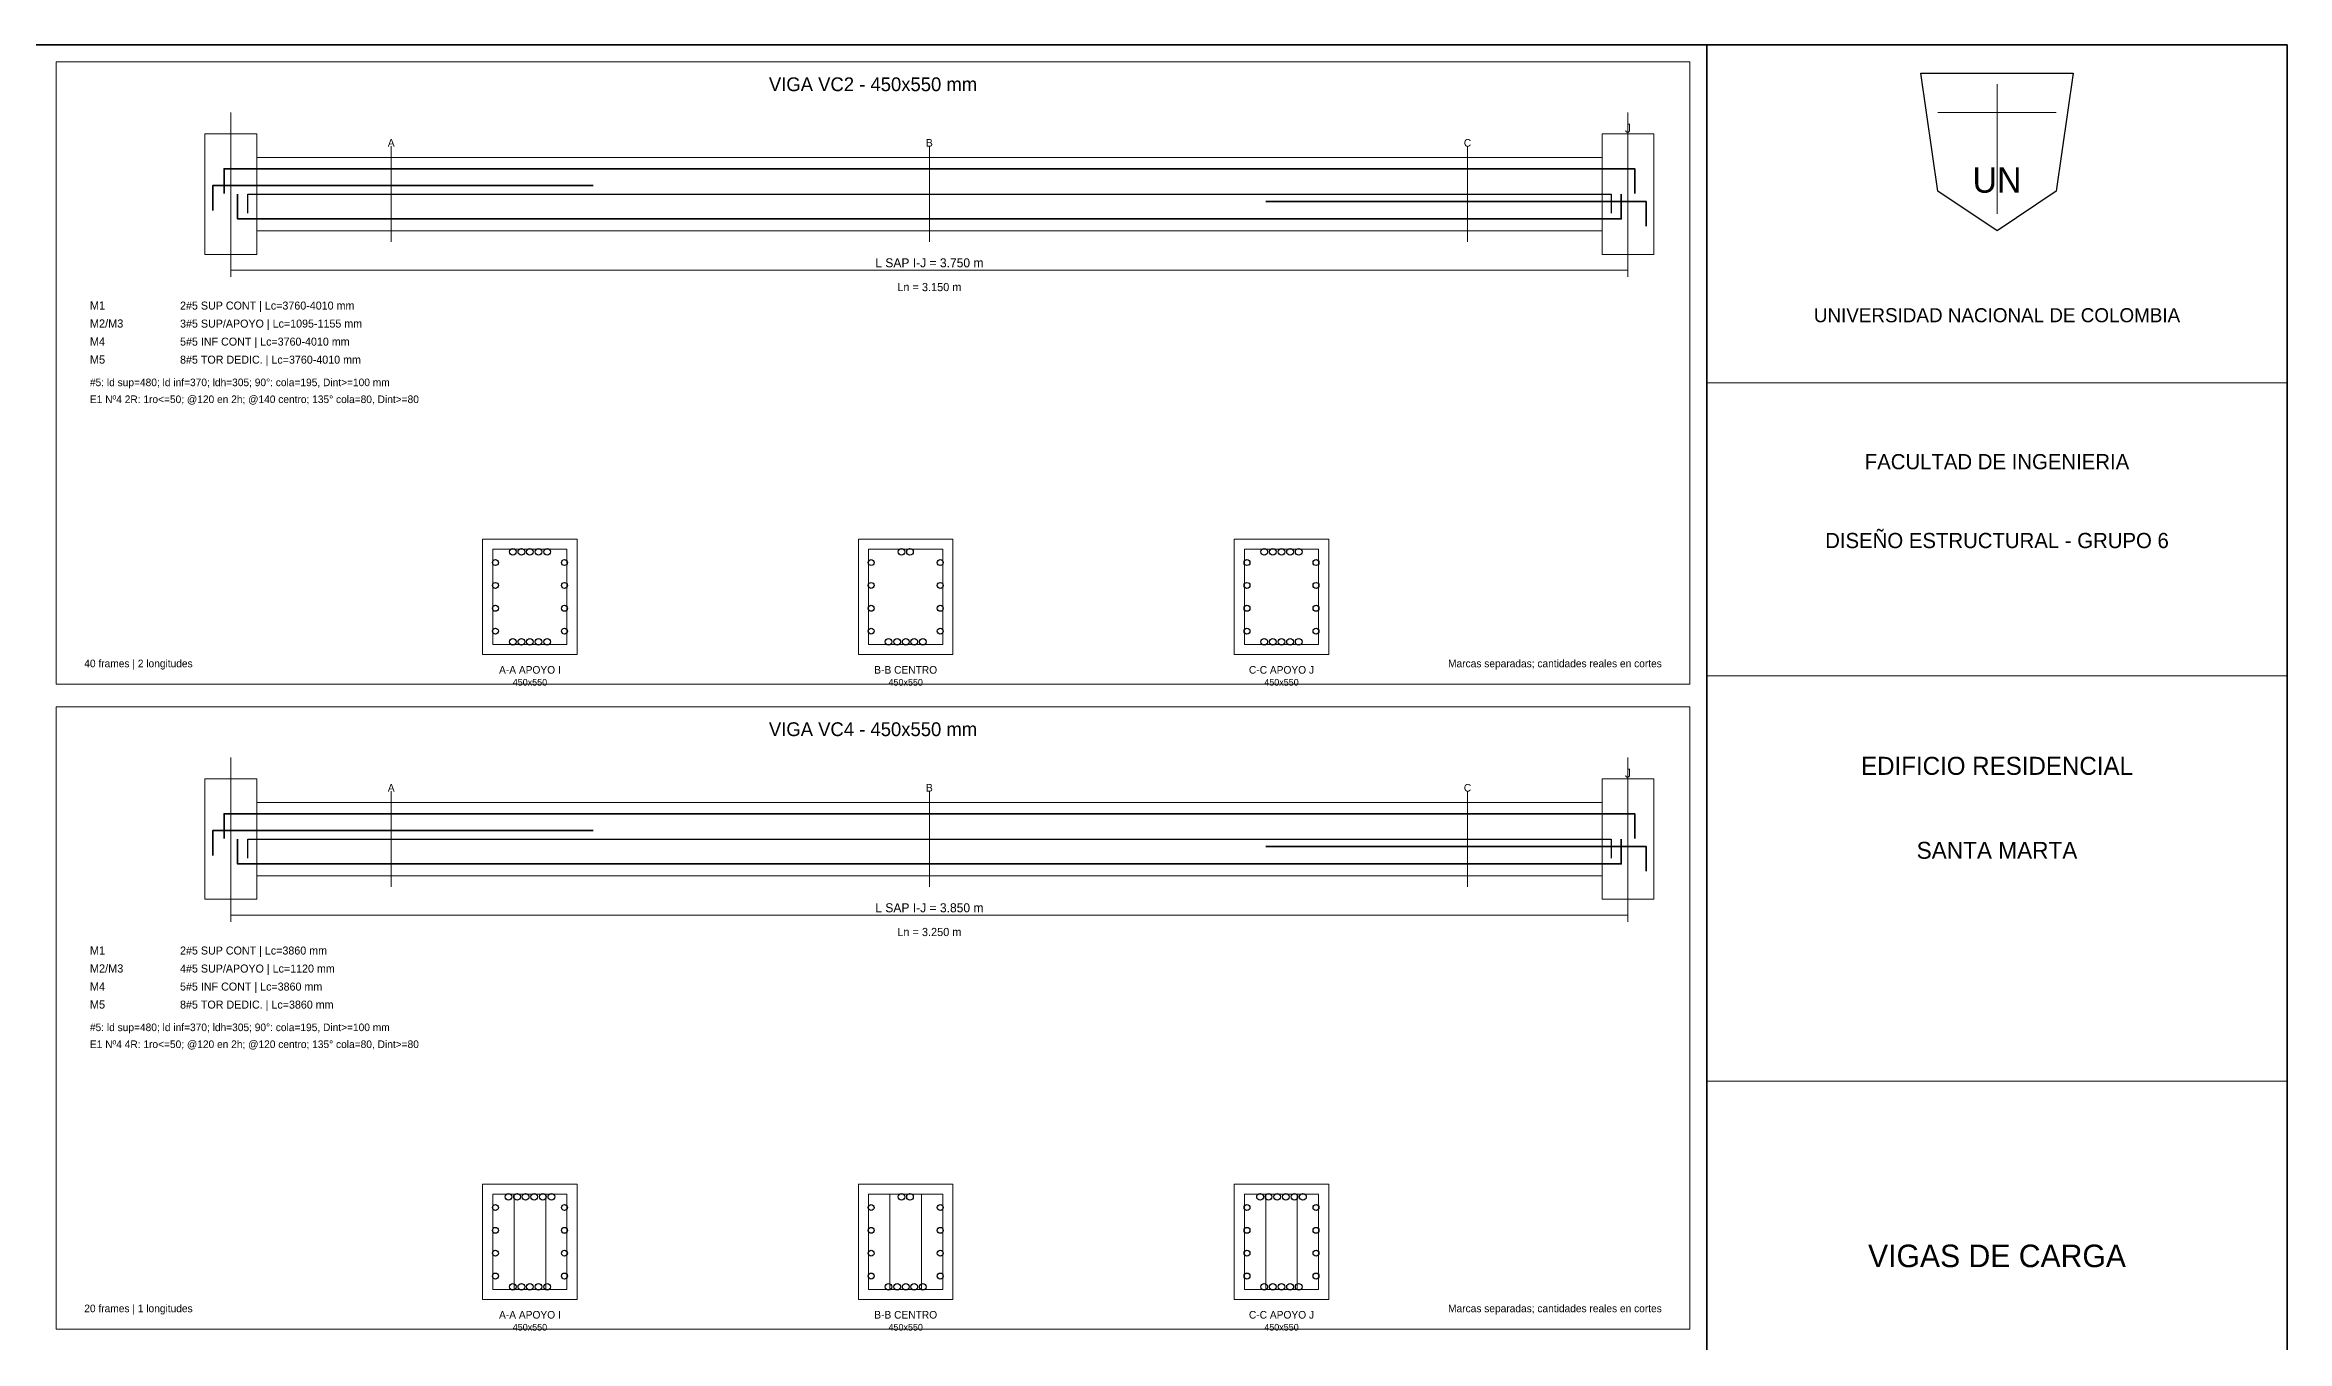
# Model space of a CAD drawing. Header units: millimetres. Extents: x 7 to 700, y 7 to 493.
# Drawn here: x 302 to 700, y 262.9 to 493 of the extents above; entities that cross this region are included whole.
import ezdxf
from ezdxf.enums import TextEntityAlignment as Align

# ---------------------------------------------------------------- set-up
doc = ezdxf.new("R2010")
doc.units = ezdxf.units.MM
for name, color, linetype in [('APOYOS', 4, 'Continuous'), ('CONTORNO', 7, 'Continuous'), ('CORTE', 7, 'Continuous'), ('COTAS', 3, 'Continuous'), ('EJES', 8, 'Continuous'), ('ESTRIBOS', 7, 'Continuous'), ('GUIA', 9, 'Continuous'), ('M1_SUP_CONT', 5, 'Continuous'), ('M2_SUP_IZQ', 2, 'Continuous'), ('M3_SUP_DER', 2, 'Continuous'), ('M4_INF_CONT', 1, 'Continuous'), ('M5_TORSION', 30, 'Continuous'), ('MARCO', 7, 'Continuous'), ('ROTULO', 7, 'Continuous'), ('TEXTO', 7, 'Continuous'), ('TITULO', 6, 'Continuous')]:
    doc.layers.add(name, color=color, linetype=linetype)

msp = doc.modelspace()

# ---------------------------------------------------------------- linework, layer by layer
at = {"layer": 'APOYOS', "color": 4, "lineweight": 18}
for points in [[(330.4, 455.8), (339.6, 455.8), (339.6, 477.2), (330.4, 477.2)], [(578.4, 455.8), (587.6, 455.8), (587.6, 477.2), (578.4, 477.2)], [(330.4, 341.3), (339.6, 341.3), (339.6, 362.7), (330.4, 362.7)], [(578.4, 341.3), (587.6, 341.3), (587.6, 362.7), (578.4, 362.7)]]:
    msp.add_lwpolyline(points, close=True, dxfattribs=at)
at = {"layer": 'CONTORNO', "color": 7, "lineweight": 18}
for points in [[(339.6, 460), (578.4, 460), (578.4, 473), (339.6, 473)], [(339.6, 345.5), (578.4, 345.5), (578.4, 358.5), (339.6, 358.5)]]:
    msp.add_lwpolyline(points, close=True, dxfattribs=at)
at = {"layer": 'CORTE', "color": 7, "lineweight": 9}
for p, q in [((363.48, 458), (363.48, 475)), ((459, 458), (459, 475)), ((554.52, 458), (554.52, 475)), ((363.48, 343.5), (363.48, 360.5)), ((459, 343.5), (459, 360.5)), ((554.52, 343.5), (554.52, 360.5))]:
    msp.add_line(p, q, dxfattribs=at)
at = {"layer": 'CORTE', "color": 7, "lineweight": 20}
for points in [[(379.71, 384.75), (396.49, 384.75), (396.49, 405.25), (379.71, 405.25)], [(446.41, 384.75), (463.19, 384.75), (463.19, 405.25), (446.41, 405.25)], [(513.11, 384.75), (529.89, 384.75), (529.89, 405.25), (513.11, 405.25)], [(379.71, 270.25), (396.49, 270.25), (396.49, 290.75), (379.71, 290.75)], [(446.41, 270.25), (463.19, 270.25), (463.19, 290.75), (446.41, 290.75)], [(513.11, 270.25), (529.89, 270.25), (529.89, 290.75), (513.11, 290.75)]]:
    msp.add_lwpolyline(points, close=True, dxfattribs=at)
at = {"layer": 'COTAS', "color": 3, "lineweight": 15}
for p, q in [((335, 451.8), (335, 454.2)), ((583, 451.8), (583, 454.2)), ((335, 453), (583, 453)), ((335, 337.3), (335, 339.7)), ((335, 338.5), (583, 338.5)), ((583, 337.3), (583, 339.7))]:
    msp.add_line(p, q, dxfattribs=at)
at = {"layer": 'EJES', "color": 8, "lineweight": 9}
for p, q in [((335, 454), (335, 481)), ((583, 454), (583, 481)), ((335, 339.5), (335, 366.5)), ((583, 339.5), (583, 366.5))]:
    msp.add_line(p, q, dxfattribs=at)
at = {"layer": 'ESTRIBOS', "color": 7, "lineweight": 15}
for p, q in [((385.3, 272.05), (385.3, 288.95)), ((390.9, 272.05), (390.9, 288.95)), ((452, 272.05), (452, 288.95)), ((457.6, 272.05), (457.6, 288.95)), ((518.7, 272.05), (518.7, 288.95)), ((524.3, 272.05), (524.3, 288.95))]:
    msp.add_line(p, q, dxfattribs=at)
at = {"layer": 'ESTRIBOS', "color": 7, "lineweight": 18}
for points in [[(381.52, 386.55), (394.68, 386.55), (394.68, 403.45), (381.52, 403.45)], [(448.22, 386.55), (461.38, 386.55), (461.38, 403.45), (448.22, 403.45)], [(514.92, 386.55), (528.08, 386.55), (528.08, 403.45), (514.92, 403.45)], [(381.52, 272.05), (394.68, 272.05), (394.68, 288.95), (381.52, 288.95)], [(448.22, 272.05), (461.38, 272.05), (461.38, 288.95), (448.22, 288.95)], [(514.92, 272.05), (528.08, 272.05), (528.08, 288.95), (514.92, 288.95)]]:
    msp.add_lwpolyline(points, close=True, dxfattribs=at)
at = {"layer": 'GUIA', "color": 9, "lineweight": 9}
for points in [[(304, 379.5), (594, 379.5), (594, 490), (304, 490)], [(304, 265), (594, 265), (594, 375.5), (304, 375.5)]]:
    msp.add_lwpolyline(points, close=True, dxfattribs=at)
at = {"layer": 'M1_SUP_CONT', "color": 5, "lineweight": 35}
for points in [[(333.8, 466.6), (333.8, 471), (584.2, 471), (584.2, 466.6)], [(333.8, 352.1), (333.8, 356.5), (584.2, 356.5), (584.2, 352.1)]]:
    msp.add_lwpolyline(points, dxfattribs=at)
at = {"layer": 'M1_SUP_CONT', "color": 5}
for centre in [(385.05, 402.99), (386.58, 402.99), (388.1, 402.99), (389.62, 402.99), (391.15, 402.99), (454.04, 402.99), (455.56, 402.99), (518.45, 402.99), (519.98, 402.99), (521.5, 402.99), (523.02, 402.99), (524.55, 402.99), (384.29, 288.49), (385.81, 288.49), (387.34, 288.49), (388.86, 288.49), (390.39, 288.49), (391.91, 288.49), (454.04, 288.49), (455.56, 288.49), (517.69, 288.49), (519.21, 288.49), (520.74, 288.49), (522.26, 288.49), (523.79, 288.49), (525.31, 288.49)]:
    msp.add_circle(centre, 0.59, dxfattribs=at)
at = {"layer": 'M2_SUP_IZQ', "color": 2, "lineweight": 35}
for points in [[(331.8, 463.6), (331.8, 468), (399.3, 468)], [(331.8, 349.1), (331.8, 353.5), (399.3, 353.5)]]:
    msp.add_lwpolyline(points, dxfattribs=at)
at = {"layer": 'M3_SUP_DER', "color": 2, "lineweight": 35}
for points in [[(518.7, 465.2), (586.2, 465.2), (586.2, 460.8)], [(518.7, 350.7), (586.2, 350.7), (586.2, 346.3)]]:
    msp.add_lwpolyline(points, dxfattribs=at)
at = {"layer": 'M4_INF_CONT', "color": 1, "lineweight": 35}
for points in [[(336.2, 466.5), (336.2, 462.1), (581.8, 462.1), (581.8, 466.5)], [(336.2, 352), (336.2, 347.6), (581.8, 347.6), (581.8, 352)]]:
    msp.add_lwpolyline(points, dxfattribs=at)
at = {"layer": 'M4_INF_CONT', "color": 1}
for centre in [(385.05, 387.01), (386.58, 387.01), (388.1, 387.01), (389.62, 387.01), (391.15, 387.01), (451.75, 387.01), (453.28, 387.01), (454.8, 387.01), (456.32, 387.01), (457.85, 387.01), (518.45, 387.01), (519.98, 387.01), (521.5, 387.01), (523.02, 387.01), (524.55, 387.01), (385.05, 272.51), (386.58, 272.51), (388.1, 272.51), (389.62, 272.51), (391.15, 272.51), (451.75, 272.51), (453.28, 272.51), (454.8, 272.51), (456.32, 272.51), (457.85, 272.51), (518.45, 272.51), (519.98, 272.51), (521.5, 272.51), (523.02, 272.51), (524.55, 272.51)]:
    msp.add_circle(centre, 0.59, dxfattribs=at)
at = {"layer": 'M5_TORSION', "color": 30, "lineweight": 30}
for points in [[(338, 463.1), (338, 466.5), (580, 466.5), (580, 463.1)], [(338, 348.6), (338, 352), (580, 352), (580, 348.6)]]:
    msp.add_lwpolyline(points, dxfattribs=at)
at = {"layer": 'M5_TORSION', "color": 30}
for centre in [(381.97, 401.08), (394.23, 401.08), (448.67, 401.08), (460.93, 401.08), (515.37, 401.08), (527.63, 401.08), (381.97, 397.03), (394.23, 397.03), (448.67, 397.03), (460.93, 397.03), (515.37, 397.03), (527.63, 397.03), (381.97, 392.97), (394.23, 392.97), (448.67, 392.97), (460.93, 392.97), (515.37, 392.97), (527.63, 392.97), (381.97, 388.92), (394.23, 388.92), (448.67, 388.92), (460.93, 388.92), (515.37, 388.92), (527.63, 388.92), (381.97, 286.58), (394.23, 286.58), (448.67, 286.58), (460.93, 286.58), (515.37, 286.58), (527.63, 286.58), (381.97, 282.53), (394.23, 282.53), (448.67, 282.53), (460.93, 282.53), (515.37, 282.53), (527.63, 282.53), (381.97, 278.47), (394.23, 278.47), (448.67, 278.47), (460.93, 278.47), (515.37, 278.47), (527.63, 278.47), (381.97, 274.42), (394.23, 274.42), (448.67, 274.42), (460.93, 274.42), (515.37, 274.42), (527.63, 274.42)]:
    msp.add_circle(centre, 0.525, dxfattribs=at)
at = {"layer": 'MARCO', "color": 7, "lineweight": 35}
msp.add_line((597, 7), (597, 493), dxfattribs=at)
for points in [[(7, 7), (700, 7), (700, 493), (7, 493)], [(597, 7), (700, 7), (700, 493), (597, 493)]]:
    msp.add_lwpolyline(points, close=True, dxfattribs=at)
at = {"layer": 'ROTULO', "color": 7, "lineweight": 18}
for p, q in [((648.5, 486), (648.5, 463)), ((638, 481), (659, 481)), ((597, 433), (700, 433)), ((597, 381), (700, 381)), ((597, 309), (700, 309))]:
    msp.add_line(p, q, dxfattribs=at)
at = {"layer": 'ROTULO', "color": 7, "lineweight": 25}
msp.add_lwpolyline([(635, 488), (662, 488), (659, 467), (648.5, 460), (638, 467)], close=True, dxfattribs=at)

# ---------------------------------------------------------------- texts
at = {"layer": 'CORTE', "color": 7}
for s, p in [('A', (363.48, 475.6)), ('B', (459, 475.6)), ('C', (554.52, 475.6)), ('A', (363.48, 361.1)), ('B', (459, 361.1)), ('C', (554.52, 361.1))]:
    msp.add_text(s, height=1.35, dxfattribs=at).set_placement(p, align=Align.MIDDLE_CENTER)
at = {"layer": 'COTAS', "color": 3}
for s, p in [('L SAP I-J = 3.750 m', (459, 454.3)), ('L SAP I-J = 3.850 m', (459, 339.8))]:
    msp.add_text(s, height=1.6, dxfattribs=at).set_placement(p, align=Align.MIDDLE_CENTER)
at = {"layer": 'EJES', "color": 8}
for s, p in [('I', (335, 478.2)), ('J', (583, 478.2)), ('I', (335, 363.7)), ('J', (583, 363.7))]:
    msp.add_text(s, height=1.6, dxfattribs=at).set_placement(p, align=Align.MIDDLE_CENTER)
at = {"layer": 'ROTULO', "color": 7}
for s, height, p in [('UN', 4.5, (648.5, 469)), ('UNIVERSIDAD NACIONAL DE COLOMBIA', 2.5, (648.5, 445)), ('FACULTAD DE INGENIERIA', 2.7, (648.5, 419)), ('DISEÑO ESTRUCTURAL - GRUPO 6', 2.7, (648.5, 405)), ('EDIFICIO RESIDENCIAL', 3.2, (648.5, 365)), ('SANTA MARTA', 3, (648.5, 350)), ('VIGAS DE CARGA', 4, (648.5, 278))]:
    msp.add_text(s, height=height, dxfattribs=at).set_placement(p, align=Align.MIDDLE_CENTER)
at = {"layer": 'TEXTO', "color": 7}
for s, height, p in [('Ln = 3.150 m', 1.45, (459, 450)), ('A-A APOYO I', 1.353, (388.1, 382.04)), ('B-B CENTRO', 1.353, (454.8, 382.04)), ('C-C APOYO J', 1.353, (521.5, 382.04)), ('450x550', 1.189, (388.1, 379.83)), ('450x550', 1.189, (454.8, 379.83)), ('450x550', 1.189, (521.5, 379.83)), ('Ln = 3.250 m', 1.45, (459, 335.5)), ('A-A APOYO I', 1.353, (388.1, 267.54)), ('B-B CENTRO', 1.353, (454.8, 267.54)), ('C-C APOYO J', 1.353, (521.5, 267.54)), ('450x550', 1.189, (388.1, 265.33)), ('450x550', 1.189, (454.8, 265.33)), ('450x550', 1.189, (521.5, 265.33))]:
    msp.add_text(s, height=height, dxfattribs=at).set_placement(p, align=Align.MIDDLE_CENTER)
at = {"layer": 'TEXTO', "color": 5}
for s, height, p in [('M1', 1.45, (310, 446)), ('2#5 SUP CONT | Lc=3760-4010 mm', 1.42, (326, 446)), ('M1', 1.45, (310, 331.5)), ('2#5 SUP CONT | Lc=3860 mm', 1.42, (326, 331.5))]:
    msp.add_text(s, height=height, dxfattribs=at).set_placement(p)
at = {"layer": 'TEXTO', "color": 2}
for s, height, p in [('M2/M3', 1.45, (310, 442.8)), ('3#5 SUP/APOYO | Lc=1095-1155 mm', 1.42, (326, 442.8)), ('M2/M3', 1.45, (310, 328.3)), ('4#5 SUP/APOYO | Lc=1120 mm', 1.42, (326, 328.3))]:
    msp.add_text(s, height=height, dxfattribs=at).set_placement(p)
at = {"layer": 'TEXTO', "color": 1}
for s, height, p in [('M4', 1.45, (310, 439.6)), ('5#5 INF CONT | Lc=3760-4010 mm', 1.42, (326, 439.6)), ('M4', 1.45, (310, 325.1)), ('5#5 INF CONT | Lc=3860 mm', 1.42, (326, 325.1))]:
    msp.add_text(s, height=height, dxfattribs=at).set_placement(p)
at = {"layer": 'TEXTO', "color": 30}
for s, height, p in [('M5', 1.45, (310, 436.4)), ('8#5 TOR DEDIC. | Lc=3760-4010 mm', 1.42, (326, 436.4)), ('M5', 1.45, (310, 321.9)), ('8#5 TOR DEDIC. | Lc=3860 mm', 1.42, (326, 321.9))]:
    msp.add_text(s, height=height, dxfattribs=at).set_placement(p)
at = {"layer": 'TEXTO', "color": 7}
for s, p in [('#5: ld sup=480; ld inf=370; ldh=305; 90°: cola=195, Dint>=100 mm', (310, 432.4)), ('E1 Nº4 2R: 1ro<=50; @120 en 2h; @140 centro; 135° cola=80, Dint>=80', (310, 429.4)), ('40 frames | 2 longitudes', (309, 382.5)), ('#5: ld sup=480; ld inf=370; ldh=305; 90°: cola=195, Dint>=100 mm', (310, 317.9)), ('E1 Nº4 4R: 1ro<=50; @120 en 2h; @120 centro; 135° cola=80, Dint>=80', (310, 314.9)), ('20 frames | 1 longitudes', (309, 268))]:
    msp.add_text(s, height=1.35, dxfattribs=at).set_placement(p)
at = {"layer": 'TEXTO', "color": 3}
for p in [(589, 382.5), (589, 268)]:
    msp.add_text('Marcas separadas; cantidades reales en cortes', height=1.35, dxfattribs=at).set_placement(p, align=Align.RIGHT)
at = {"layer": 'TITULO', "color": 6}
for s, p in [('VIGA VC2 - 450x550 mm', (449, 486)), ('VIGA VC4 - 450x550 mm', (449, 371.5))]:
    msp.add_text(s, height=2.45, dxfattribs=at).set_placement(p, align=Align.MIDDLE_CENTER)

doc.saveas('drawing.dxf')
